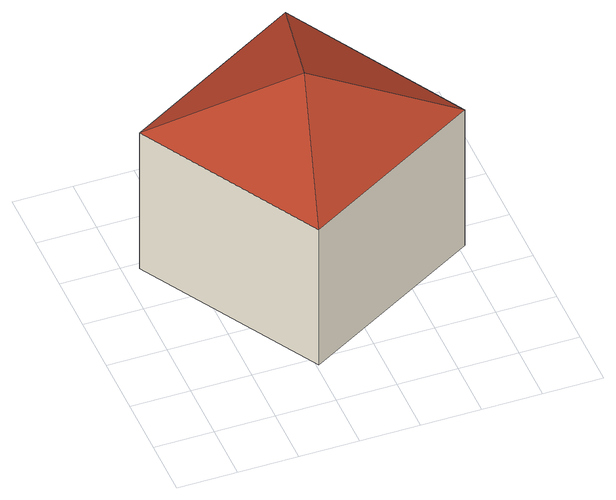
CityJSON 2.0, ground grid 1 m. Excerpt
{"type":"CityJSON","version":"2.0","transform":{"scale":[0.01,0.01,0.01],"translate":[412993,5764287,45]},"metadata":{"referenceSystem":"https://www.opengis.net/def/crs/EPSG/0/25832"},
"CityObjects":{
"building1":{"type":"Building","attributes":{"Gemeindeschluessel":"05570044","Geometrietyp2DReferenz":"3000","function":"31001_3200","roofType":"3500","measuredHeight":3.82},"geometry":[{"type":"Solid","lod":"2","boundaries":[[[[0,1,2,3]],[[4,5,1,0]],[[6,7,5,4]],[[3,2,7,6]],[[3,8,0]],[[0,8,4]],[[4,8,6]],[[6,8,3]],[[1,5,7,2]]]],"semantics":{"surfaces":[{"type":"WallSurface"},{"type":"RoofSurface"},{"type":"GroundSurface"}],"values":[[0,0,0,0,1,1,1,1,2]]}}]}
},
"vertices":[
[334,566,294],[334,566,15],[27,389,15],[27,389,294],[510,259,294],[510,259,15],[204,84,294],[204,84,15],[271,321,396]
]}
